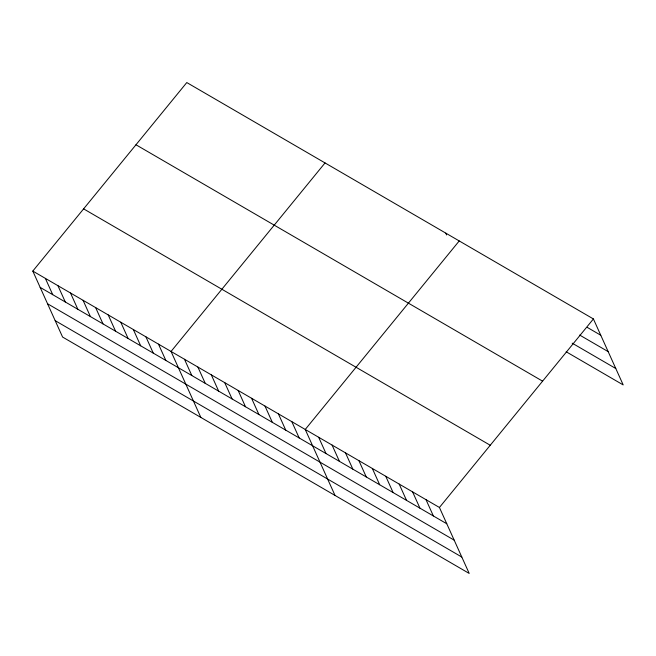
<?xml version="1.0" encoding="UTF-8"?>
<svg xmlns="http://www.w3.org/2000/svg" width="656" height="656" viewBox="0 0 656 656"><rect width="100%" height="100%" fill="white"/><g stroke="black" fill="none" stroke-linecap="round" stroke-linejoin="round"><path stroke-width="0.98" d="M32.8 271.076L439.43 507.473L469.212 573.442L62.591 337.053L32.8 271.076L186.788 82.558L593.409 318.947L623.2 384.924L566.169 351.764M325.04 162.934L171.052 351.452L200.843 417.421M459.225 240.941L305.245 429.459L335.027 495.436M439.43 507.473L593.409 318.947M587.35 327.442L600.773 335.241M579.658 335.06L608.169 351.632M572.188 343.17L615.795 368.524M135.972 144.771L542.602 381.161M83.615 208.87L490.245 445.26M40.155 287.369L446.785 523.767M47.56 303.769L454.19 540.159M55.186 320.653L461.816 557.051M445.809 233.142L446.621 234.946M426.006 499.667L433.37 515.96M412.591 491.869L419.947 508.162M399.176 484.071L406.531 500.364M385.753 476.264L393.108 492.558M372.337 468.466L379.693 484.759M358.914 460.668L366.269 476.961M345.499 452.861L352.854 469.155M332.075 445.063L339.431 461.357M318.66 437.265L326.016 453.558M291.822 421.66L299.177 437.954M278.406 413.862L285.762 430.156M264.983 406.056L272.338 422.349M251.568 398.258L258.923 414.551M238.144 390.459L245.5 406.753M224.729 382.653L232.085 398.946M211.314 374.855L218.669 391.148M197.891 367.057L205.246 383.35M184.475 359.25L191.831 375.544M158.481 344.146L165.845 360.439M145.919 336.84L153.274 353.133M133.348 329.533L140.704 345.827M120.778 322.227L128.133 338.521M108.207 314.921L115.571 331.214M95.645 307.615L103 323.908M83.074 300.309L90.43 316.602M70.504 293.002L77.859 309.288M57.933 285.696L65.297 301.981M45.371 278.39L52.726 294.675"/></g></svg>
